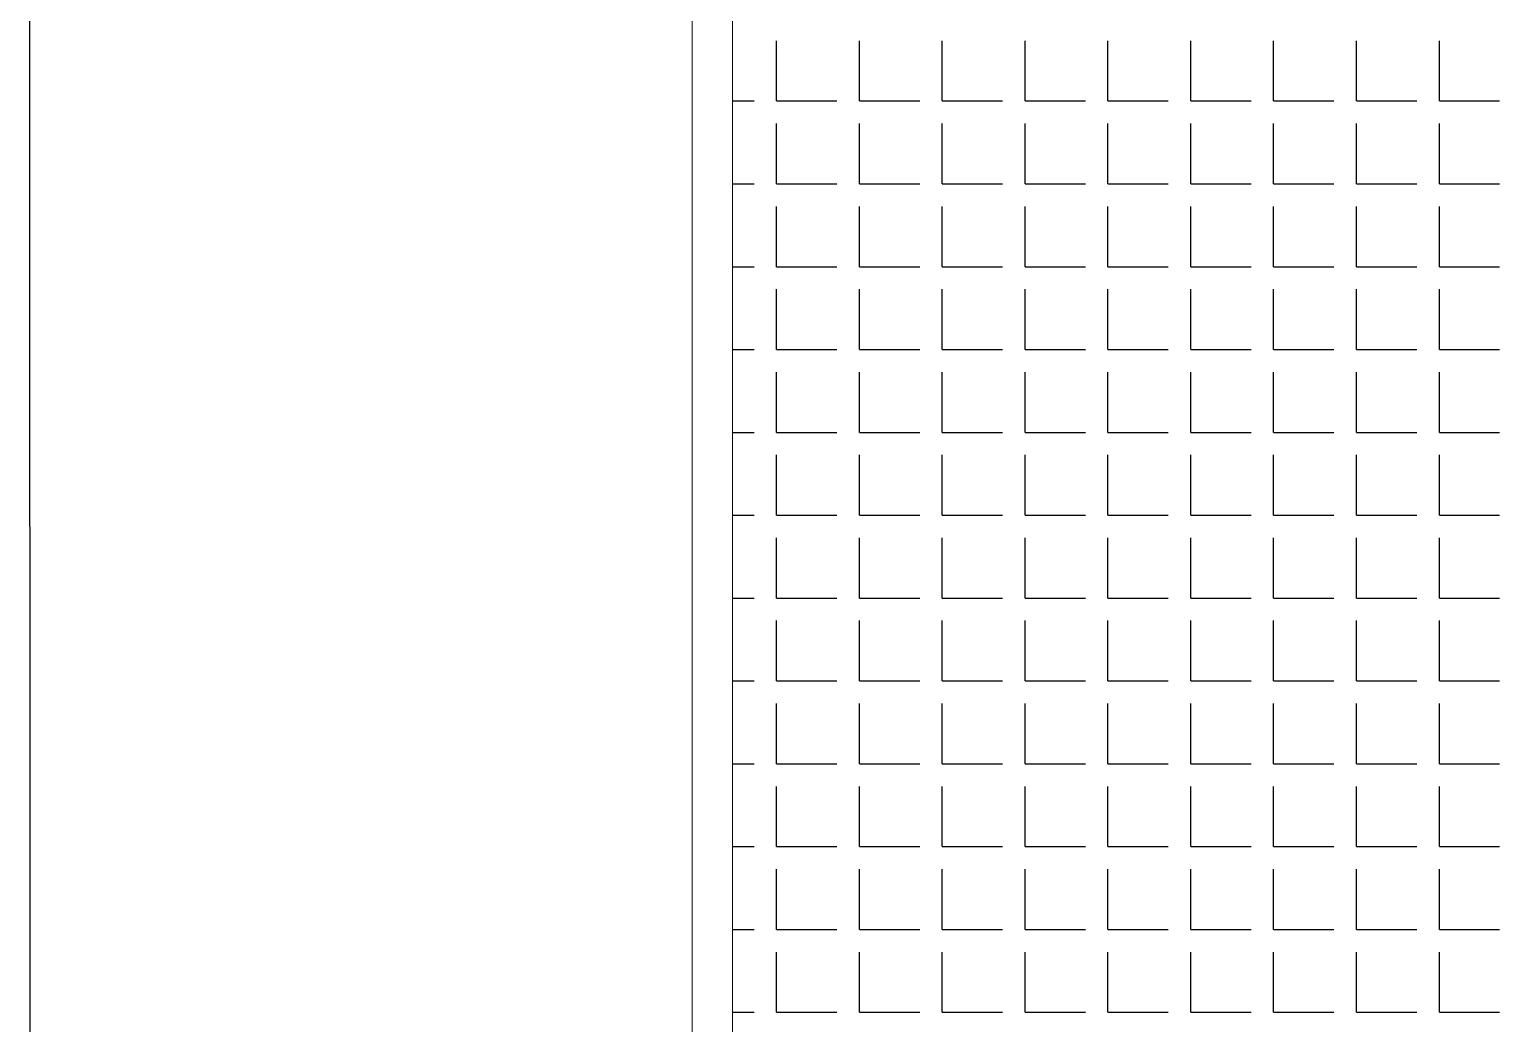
# Model space of a CAD drawing. Header units: inches. Extents: x -7543 to -822, y 102837 to 190349.
# Drawn here: x -837.22425 to -837.18764, y 102837.05047 to 102837.07522 of the extents above; entities that cross this region are included whole.
import ezdxf

# ---------------------------------------------------------------- set-up
doc = ezdxf.new("R2010")
doc.units = ezdxf.units.IN
doc.header["$MEASUREMENT"] = 0
doc.layers.add('BALKON', color=7, linetype='Continuous', lineweight=20, true_color=0xffaaa9)
doc.layers.add('ICOL', color=55, linetype='Continuous', lineweight=25)
doc.layers.add('TARAMA', color=8, linetype='Continuous', lineweight=25)

msp = doc.modelspace()

# ---------------------------------------------------------------- linework, layer by layer
at = {"layer": 'BALKON'}
for p, q in [((-837.207746, 102837.099212), (-837.207746, 102837.049087)), ((-837.206746, 102837.086462), (-837.206746, 102837.049087))]:
    msp.add_line(p, q, dxfattribs=at)
at = {"layer": 'ICOL'}
msp.add_line((-837.224233, 102837.049105), (-837.224248, 102837.151587), dxfattribs=at)
at = {"layer": 'TARAMA'}
for p, q in [((-837.205645, 102837.07344), (-837.205645, 102837.07494)), ((-837.203582, 102837.07344), (-837.203582, 102837.07494)), ((-837.20152, 102837.07344), (-837.20152, 102837.07494)), ((-837.199457, 102837.07344), (-837.199457, 102837.07494)), ((-837.197395, 102837.07344), (-837.197395, 102837.07494)), ((-837.195332, 102837.07344), (-837.195332, 102837.07494)), ((-837.19327, 102837.07344), (-837.19327, 102837.07494)), ((-837.191207, 102837.07344), (-837.191207, 102837.07494)), ((-837.189145, 102837.07344), (-837.189145, 102837.07494)), ((-837.206746, 102837.07344), (-837.206207, 102837.07344)), ((-837.205645, 102837.07344), (-837.204145, 102837.07344)), ((-837.203582, 102837.07344), (-837.202082, 102837.07344)), ((-837.20152, 102837.07344), (-837.20002, 102837.07344)), ((-837.199457, 102837.07344), (-837.197957, 102837.07344)), ((-837.197395, 102837.07344), (-837.195895, 102837.07344)), ((-837.195332, 102837.07344), (-837.193832, 102837.07344)), ((-837.19327, 102837.07344), (-837.19177, 102837.07344)), ((-837.191207, 102837.07344), (-837.189707, 102837.07344)), ((-837.189145, 102837.07344), (-837.187645, 102837.07344)), ((-837.205645, 102837.071378), (-837.205645, 102837.072878)), ((-837.203582, 102837.071378), (-837.203582, 102837.072878)), ((-837.20152, 102837.071378), (-837.20152, 102837.072878)), ((-837.199457, 102837.071378), (-837.199457, 102837.072878)), ((-837.197395, 102837.071378), (-837.197395, 102837.072878)), ((-837.195332, 102837.071378), (-837.195332, 102837.072878)), ((-837.19327, 102837.071378), (-837.19327, 102837.072878)), ((-837.191207, 102837.071378), (-837.191207, 102837.072878)), ((-837.189145, 102837.071378), (-837.189145, 102837.072878)), ((-837.206746, 102837.071378), (-837.206207, 102837.071378)), ((-837.205645, 102837.071378), (-837.204145, 102837.071378)), ((-837.203582, 102837.071378), (-837.202082, 102837.071378)), ((-837.20152, 102837.071378), (-837.20002, 102837.071378)), ((-837.199457, 102837.071378), (-837.197957, 102837.071378)), ((-837.197395, 102837.071378), (-837.195895, 102837.071378)), ((-837.195332, 102837.071378), (-837.193832, 102837.071378)), ((-837.19327, 102837.071378), (-837.19177, 102837.071378)), ((-837.191207, 102837.071378), (-837.189707, 102837.071378)), ((-837.189145, 102837.071378), (-837.187645, 102837.071378)), ((-837.205645, 102837.069315), (-837.205645, 102837.070815)), ((-837.203582, 102837.069315), (-837.203582, 102837.070815)), ((-837.20152, 102837.069315), (-837.20152, 102837.070815)), ((-837.199457, 102837.069315), (-837.199457, 102837.070815)), ((-837.197395, 102837.069315), (-837.197395, 102837.070815)), ((-837.195332, 102837.069315), (-837.195332, 102837.070815)), ((-837.19327, 102837.069315), (-837.19327, 102837.070815)), ((-837.191207, 102837.069315), (-837.191207, 102837.070815)), ((-837.189145, 102837.069315), (-837.189145, 102837.070815)), ((-837.206746, 102837.069315), (-837.206207, 102837.069315)), ((-837.205645, 102837.069315), (-837.204145, 102837.069315)), ((-837.203582, 102837.069315), (-837.202082, 102837.069315)), ((-837.20152, 102837.069315), (-837.20002, 102837.069315)), ((-837.199457, 102837.069315), (-837.197957, 102837.069315)), ((-837.197395, 102837.069315), (-837.195895, 102837.069315)), ((-837.195332, 102837.069315), (-837.193832, 102837.069315)), ((-837.19327, 102837.069315), (-837.19177, 102837.069315)), ((-837.191207, 102837.069315), (-837.189707, 102837.069315)), ((-837.189145, 102837.069315), (-837.187645, 102837.069315)), ((-837.205645, 102837.067253), (-837.205645, 102837.068753)), ((-837.203582, 102837.067253), (-837.203582, 102837.068753)), ((-837.20152, 102837.067253), (-837.20152, 102837.068753)), ((-837.199457, 102837.067253), (-837.199457, 102837.068753)), ((-837.197395, 102837.067253), (-837.197395, 102837.068753)), ((-837.195332, 102837.067253), (-837.195332, 102837.068753)), ((-837.19327, 102837.067253), (-837.19327, 102837.068753)), ((-837.191207, 102837.067253), (-837.191207, 102837.068753)), ((-837.189145, 102837.067253), (-837.189145, 102837.068753)), ((-837.206746, 102837.067253), (-837.206207, 102837.067253)), ((-837.205645, 102837.067253), (-837.204145, 102837.067253)), ((-837.203582, 102837.067253), (-837.202082, 102837.067253)), ((-837.20152, 102837.067253), (-837.20002, 102837.067253)), ((-837.199457, 102837.067253), (-837.197957, 102837.067253)), ((-837.197395, 102837.067253), (-837.195895, 102837.067253)), ((-837.195332, 102837.067253), (-837.193832, 102837.067253)), ((-837.19327, 102837.067253), (-837.19177, 102837.067253)), ((-837.191207, 102837.067253), (-837.189707, 102837.067253)), ((-837.189145, 102837.067253), (-837.187645, 102837.067253)), ((-837.205645, 102837.06519), (-837.205645, 102837.06669)), ((-837.203582, 102837.06519), (-837.203582, 102837.06669)), ((-837.20152, 102837.06519), (-837.20152, 102837.06669)), ((-837.199457, 102837.06519), (-837.199457, 102837.06669)), ((-837.197395, 102837.06519), (-837.197395, 102837.06669)), ((-837.195332, 102837.06519), (-837.195332, 102837.06669)), ((-837.19327, 102837.06519), (-837.19327, 102837.06669)), ((-837.191207, 102837.06519), (-837.191207, 102837.06669)), ((-837.189145, 102837.06519), (-837.189145, 102837.06669)), ((-837.206746, 102837.06519), (-837.206207, 102837.06519)), ((-837.205645, 102837.06519), (-837.204145, 102837.06519)), ((-837.203582, 102837.06519), (-837.202082, 102837.06519)), ((-837.20152, 102837.06519), (-837.20002, 102837.06519)), ((-837.199457, 102837.06519), (-837.197957, 102837.06519)), ((-837.197395, 102837.06519), (-837.195895, 102837.06519)), ((-837.195332, 102837.06519), (-837.193832, 102837.06519)), ((-837.19327, 102837.06519), (-837.19177, 102837.06519)), ((-837.191207, 102837.06519), (-837.189707, 102837.06519)), ((-837.189145, 102837.06519), (-837.187645, 102837.06519)), ((-837.205645, 102837.063128), (-837.205645, 102837.064628)), ((-837.203582, 102837.063128), (-837.203582, 102837.064628)), ((-837.20152, 102837.063128), (-837.20152, 102837.064628)), ((-837.199457, 102837.063128), (-837.199457, 102837.064628)), ((-837.197395, 102837.063128), (-837.197395, 102837.064628)), ((-837.195332, 102837.063128), (-837.195332, 102837.064628)), ((-837.19327, 102837.063128), (-837.19327, 102837.064628)), ((-837.191207, 102837.063128), (-837.191207, 102837.064628)), ((-837.189145, 102837.063128), (-837.189145, 102837.064628)), ((-837.206746, 102837.063128), (-837.206207, 102837.063128)), ((-837.205645, 102837.063128), (-837.204145, 102837.063128)), ((-837.203582, 102837.063128), (-837.202082, 102837.063128)), ((-837.20152, 102837.063128), (-837.20002, 102837.063128)), ((-837.199457, 102837.063128), (-837.197957, 102837.063128)), ((-837.197395, 102837.063128), (-837.195895, 102837.063128)), ((-837.195332, 102837.063128), (-837.193832, 102837.063128)), ((-837.19327, 102837.063128), (-837.19177, 102837.063128)), ((-837.191207, 102837.063128), (-837.189707, 102837.063128)), ((-837.189145, 102837.063128), (-837.187645, 102837.063128)), ((-837.205645, 102837.061065), (-837.205645, 102837.062565)), ((-837.203582, 102837.061065), (-837.203582, 102837.062565)), ((-837.20152, 102837.061065), (-837.20152, 102837.062565)), ((-837.199457, 102837.061065), (-837.199457, 102837.062565)), ((-837.197395, 102837.061065), (-837.197395, 102837.062565)), ((-837.195332, 102837.061065), (-837.195332, 102837.062565)), ((-837.19327, 102837.061065), (-837.19327, 102837.062565)), ((-837.191207, 102837.061065), (-837.191207, 102837.062565)), ((-837.189145, 102837.061065), (-837.189145, 102837.062565)), ((-837.206746, 102837.061065), (-837.206207, 102837.061065)), ((-837.205645, 102837.061065), (-837.204145, 102837.061065)), ((-837.203582, 102837.061065), (-837.202082, 102837.061065)), ((-837.20152, 102837.061065), (-837.20002, 102837.061065)), ((-837.199457, 102837.061065), (-837.197957, 102837.061065)), ((-837.197395, 102837.061065), (-837.195895, 102837.061065)), ((-837.195332, 102837.061065), (-837.193832, 102837.061065)), ((-837.19327, 102837.061065), (-837.19177, 102837.061065)), ((-837.191207, 102837.061065), (-837.189707, 102837.061065)), ((-837.189145, 102837.061065), (-837.187645, 102837.061065)), ((-837.205645, 102837.059003), (-837.205645, 102837.060503)), ((-837.203582, 102837.059003), (-837.203582, 102837.060503)), ((-837.20152, 102837.059003), (-837.20152, 102837.060503)), ((-837.199457, 102837.059003), (-837.199457, 102837.060503)), ((-837.197395, 102837.059003), (-837.197395, 102837.060503)), ((-837.195332, 102837.059003), (-837.195332, 102837.060503)), ((-837.19327, 102837.059003), (-837.19327, 102837.060503)), ((-837.191207, 102837.059003), (-837.191207, 102837.060503)), ((-837.189145, 102837.059003), (-837.189145, 102837.060503)), ((-837.206746, 102837.059003), (-837.206207, 102837.059003)), ((-837.205645, 102837.059003), (-837.204145, 102837.059003)), ((-837.203582, 102837.059003), (-837.202082, 102837.059003)), ((-837.20152, 102837.059003), (-837.20002, 102837.059003)), ((-837.199457, 102837.059003), (-837.197957, 102837.059003)), ((-837.197395, 102837.059003), (-837.195895, 102837.059003)), ((-837.195332, 102837.059003), (-837.193832, 102837.059003)), ((-837.19327, 102837.059003), (-837.19177, 102837.059003)), ((-837.191207, 102837.059003), (-837.189707, 102837.059003)), ((-837.189145, 102837.059003), (-837.187645, 102837.059003)), ((-837.205645, 102837.05694), (-837.205645, 102837.05844)), ((-837.203582, 102837.05694), (-837.203582, 102837.05844)), ((-837.20152, 102837.05694), (-837.20152, 102837.05844)), ((-837.199457, 102837.05694), (-837.199457, 102837.05844)), ((-837.197395, 102837.05694), (-837.197395, 102837.05844)), ((-837.195332, 102837.05694), (-837.195332, 102837.05844)), ((-837.19327, 102837.05694), (-837.19327, 102837.05844)), ((-837.191207, 102837.05694), (-837.191207, 102837.05844)), ((-837.189145, 102837.05694), (-837.189145, 102837.05844)), ((-837.206746, 102837.05694), (-837.206207, 102837.05694)), ((-837.205645, 102837.05694), (-837.204145, 102837.05694)), ((-837.203582, 102837.05694), (-837.202082, 102837.05694)), ((-837.20152, 102837.05694), (-837.20002, 102837.05694)), ((-837.199457, 102837.05694), (-837.197957, 102837.05694)), ((-837.197395, 102837.05694), (-837.195895, 102837.05694)), ((-837.195332, 102837.05694), (-837.193832, 102837.05694)), ((-837.19327, 102837.05694), (-837.19177, 102837.05694)), ((-837.191207, 102837.05694), (-837.189707, 102837.05694)), ((-837.189145, 102837.05694), (-837.187645, 102837.05694)), ((-837.205645, 102837.054878), (-837.205645, 102837.056378)), ((-837.203582, 102837.054878), (-837.203582, 102837.056378)), ((-837.20152, 102837.054878), (-837.20152, 102837.056378)), ((-837.199457, 102837.054878), (-837.199457, 102837.056378)), ((-837.197395, 102837.054878), (-837.197395, 102837.056378)), ((-837.195332, 102837.054878), (-837.195332, 102837.056378)), ((-837.19327, 102837.054878), (-837.19327, 102837.056378)), ((-837.191207, 102837.054878), (-837.191207, 102837.056378)), ((-837.189145, 102837.054878), (-837.189145, 102837.056378)), ((-837.206746, 102837.054878), (-837.206207, 102837.054878)), ((-837.205645, 102837.054878), (-837.204145, 102837.054878)), ((-837.203582, 102837.054878), (-837.202082, 102837.054878)), ((-837.20152, 102837.054878), (-837.20002, 102837.054878)), ((-837.199457, 102837.054878), (-837.197957, 102837.054878)), ((-837.197395, 102837.054878), (-837.195895, 102837.054878)), ((-837.195332, 102837.054878), (-837.193832, 102837.054878)), ((-837.19327, 102837.054878), (-837.19177, 102837.054878)), ((-837.191207, 102837.054878), (-837.189707, 102837.054878)), ((-837.189145, 102837.054878), (-837.187645, 102837.054878)), ((-837.205645, 102837.052815), (-837.205645, 102837.054315)), ((-837.203582, 102837.052815), (-837.203582, 102837.054315)), ((-837.20152, 102837.052815), (-837.20152, 102837.054315)), ((-837.199457, 102837.052815), (-837.199457, 102837.054315)), ((-837.197395, 102837.052815), (-837.197395, 102837.054315)), ((-837.195332, 102837.052815), (-837.195332, 102837.054315)), ((-837.19327, 102837.052815), (-837.19327, 102837.054315)), ((-837.191207, 102837.052815), (-837.191207, 102837.054315)), ((-837.189145, 102837.052815), (-837.189145, 102837.054315)), ((-837.206746, 102837.052815), (-837.206207, 102837.052815)), ((-837.205645, 102837.052815), (-837.204145, 102837.052815)), ((-837.203582, 102837.052815), (-837.202082, 102837.052815)), ((-837.20152, 102837.052815), (-837.20002, 102837.052815)), ((-837.199457, 102837.052815), (-837.197957, 102837.052815)), ((-837.197395, 102837.052815), (-837.195895, 102837.052815)), ((-837.195332, 102837.052815), (-837.193832, 102837.052815)), ((-837.19327, 102837.052815), (-837.19177, 102837.052815)), ((-837.191207, 102837.052815), (-837.189707, 102837.052815)), ((-837.189145, 102837.052815), (-837.187645, 102837.052815)), ((-837.205645, 102837.050753), (-837.205645, 102837.052253)), ((-837.203582, 102837.050753), (-837.203582, 102837.052253)), ((-837.20152, 102837.050753), (-837.20152, 102837.052253)), ((-837.199457, 102837.050753), (-837.199457, 102837.052253)), ((-837.197395, 102837.050753), (-837.197395, 102837.052253)), ((-837.195332, 102837.050753), (-837.195332, 102837.052253)), ((-837.19327, 102837.050753), (-837.19327, 102837.052253)), ((-837.191207, 102837.050753), (-837.191207, 102837.052253)), ((-837.189145, 102837.050753), (-837.189145, 102837.052253)), ((-837.206746, 102837.050753), (-837.206207, 102837.050753)), ((-837.205645, 102837.050753), (-837.204145, 102837.050753)), ((-837.203582, 102837.050753), (-837.202082, 102837.050753)), ((-837.20152, 102837.050753), (-837.20002, 102837.050753)), ((-837.199457, 102837.050753), (-837.197957, 102837.050753)), ((-837.197395, 102837.050753), (-837.195895, 102837.050753)), ((-837.195332, 102837.050753), (-837.193832, 102837.050753)), ((-837.19327, 102837.050753), (-837.19177, 102837.050753)), ((-837.191207, 102837.050753), (-837.189707, 102837.050753)), ((-837.189145, 102837.050753), (-837.187645, 102837.050753))]:
    msp.add_line(p, q, dxfattribs=at)

doc.saveas('drawing.dxf')
